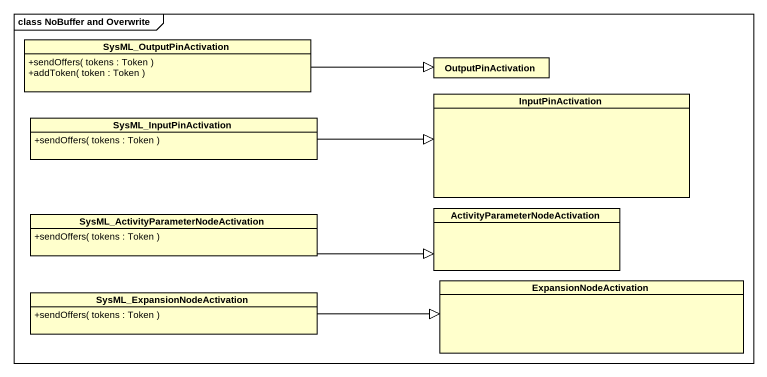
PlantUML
@startuml
mainframe class NoBuffer and Overwrite
hide circle
hide empty members
skinparam classAttributeIconSize 0
class SysML_OutputPinActivation {
  +sendOffers( tokens : Token )
  +addToken( token : Token )
}
class OutputPinActivation
class InputPinActivation
class SysML_InputPinActivation {
  +sendOffers( tokens : Token )
}
class "ActivityParameterNodeActivation" as ActivityParameterNodeActivat
class "SysML_ActivityParameterNodeActivation" as SysML_ActivityParameterNodeA {
  +sendOffers( tokens : Token )
}
class ExpansionNodeActivation
class "SysML_ExpansionNodeActivation" as SysML_ExpansionNodeActivatio {
  +sendOffers( tokens : Token )
}
SysML_OutputPinActivation -right-|> OutputPinActivation
SysML_InputPinActivation -right-|> InputPinActivation
SysML_ActivityParameterNodeA -right-|> ActivityParameterNodeActivat
SysML_ExpansionNodeActivatio -right-|> ExpansionNodeActivation
@enduml
